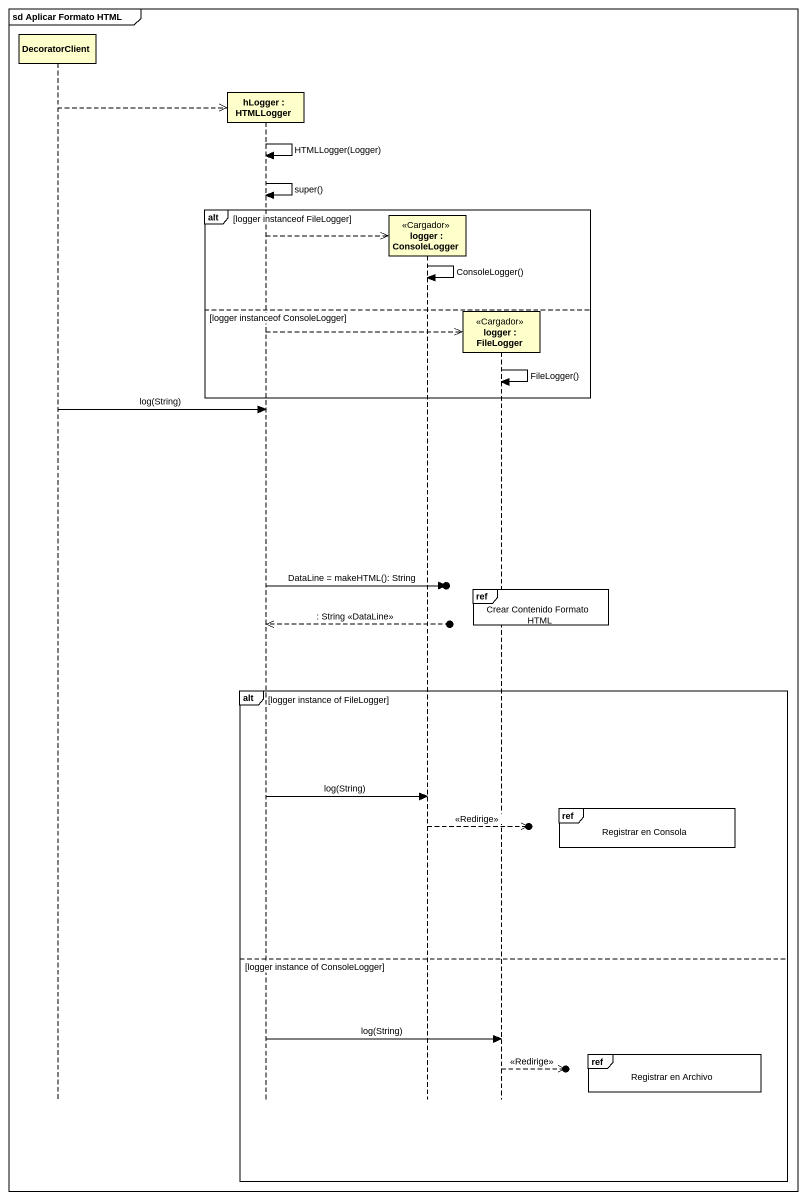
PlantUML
@startuml
mainframe sd Aplicar Formato HTML
hide footbox
participant DecoratorClient
participant "hLogger : HTMLLogger" as hLogger
participant "logger : ConsoleLogger" as logger <<Cargador>>
participant "logger : FileLogger" as logger_2 <<Cargador>>

DecoratorClient -->> hLogger **
hLogger -> hLogger : HTMLLogger(Logger)
hLogger -> hLogger : super()
alt logger instanceof FileLogger
  hLogger -->> logger **
  logger -> logger : ConsoleLogger()
else logger instanceof ConsoleLogger
  hLogger -->> logger_2 **
  logger_2 -> logger_2 : FileLogger()
end
DecoratorClient -> hLogger : log(String)
hLogger ->o] : DataLine = makeHTML(): String
ref over logger_2 : Crear Contenido Formato HTML
hLogger <<--o] : : String <<DataLine>>
alt logger instance of FileLogger
  hLogger -> logger : log(String)
  ref over logger_2 : Registrar en Consola
  logger -->>o] : <<Redirige>>
else logger instance of ConsoleLogger
  hLogger -> logger_2 : log(String)
  ref over logger_2 : Registrar en Archivo
  logger_2 -->>o] : <<Redirige>>
end
@enduml
